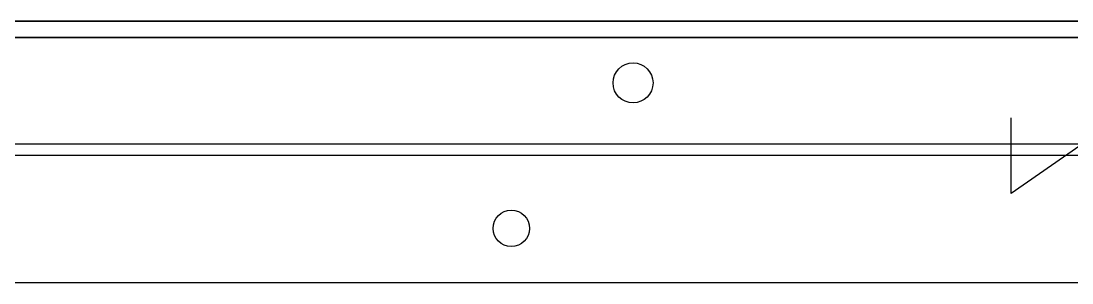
# Model space of a CAD drawing. Header units: millimetres. Extents: x 89450 to 753248, y -530175 to 1209785.
# Drawn here: x 272390.3 to 272679.4, y -164731.4 to -164659.4 of the extents above; entities that cross this region are included whole.
import ezdxf

# ---------------------------------------------------------------- set-up
doc = ezdxf.new("R2010")
doc.units = ezdxf.units.MM
doc.header["$LTSCALE"] = 150
doc.layers.add('------00 Load Bank', color=3, linetype='Continuous')

# ---------------------------------------------------------------- blocks, each defined once
blk = doc.blocks.new('A$Cd768ecee')
at = {"color": 0}
for p, q in [((0, 1180), (1180, 1180)), ((35, 1145), (1145, 1145)), ((38.2, 1141.8), (1141.8, 1141.8))]:
    blk.add_line(p, q, dxfattribs=at)
blk.add_lwpolyline([(135, 1155.42), (135, 1134.58), (165, 1155.42), (165, 1134.58)], dxfattribs=at)
for centre, radius in [((302.5, 1165), 5), ((269, 1125), 5.5)]:
    blk.add_circle(centre, radius, dxfattribs=at)
blk = doc.blocks.new('A$C02650c35')
at = {"color": 0}
for p, q in [((4.5, 1065), (4.5, 24.5)), ((4.5, 24.5), (4.5, 1065)), ((0, 24.5), (0, 1060.5)), ((0, 24.5), (0, 1060.5)), ((0, 1055), (0, 30))]:
    blk.add_line(p, q, dxfattribs=at)

msp = doc.modelspace()

# ---------------------------------------------------------------- block references
at = {"layer": '------00 Load Bank', "color": 161, "rotation": 180}
msp.add_blockref('A$Cd768ecee', (272827.66, -163551.43), dxfattribs=at)
at = {"layer": '------00 Load Bank', "color": 161, "xscale": -1, "rotation": 270}
msp.add_blockref('A$C02650c35', (271695.16, -164663.93), dxfattribs=at)

doc.saveas('drawing.dxf')
